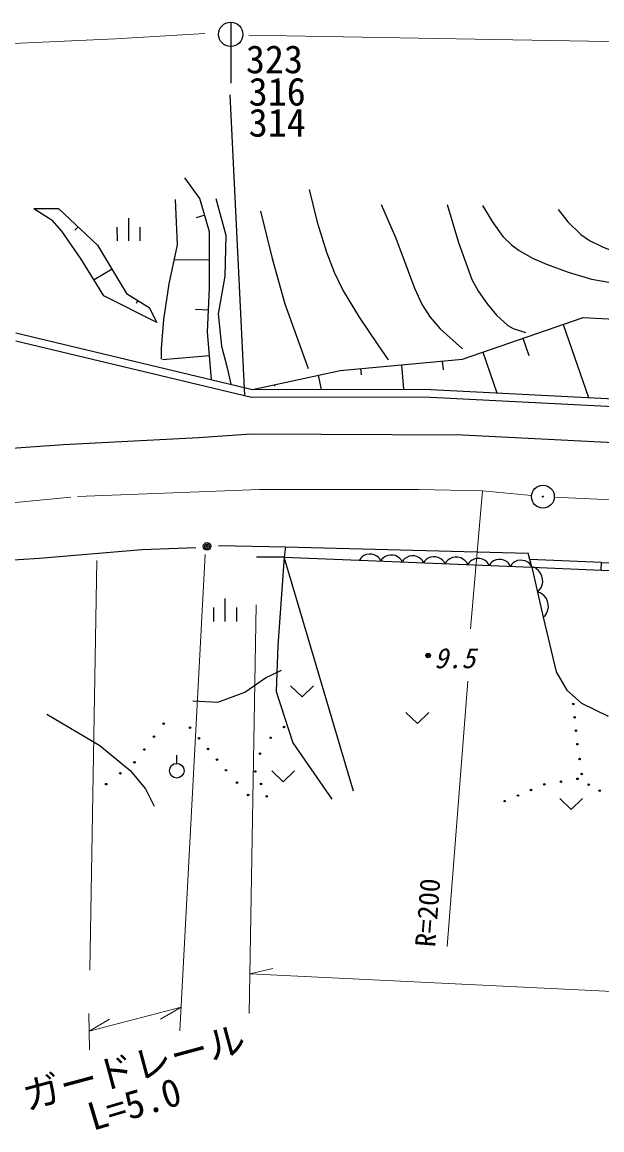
# Model space of a CAD drawing. Units: millimetres, scale not verified. Extents: x 40000 to 680000, y 20000 to 380000.
# Drawn here: x 228184 to 266184, y 267621 to 340193 of the extents above; entities that cross this region are included whole.
import ezdxf
from ezdxf.enums import TextEntityAlignment as Align

# ---------------------------------------------------------------- set-up
doc = ezdxf.new("R2010")
doc.units = ezdxf.units.MM
doc.header["$LTSCALE"] = 1000
doc.linetypes.add('CHAIN', pattern=[18.5, 12, -1.5, 3.5, -1.5])
for name, color, linetype, lineweight in [('M-BGD', 7, 'Continuous', 25), ('M-BMK', 2, 'CHAIN', 13), ('M-BMK-SRVR', 3, 'Continuous', 25), ('M-STR-HTXT', 7, 'Continuous', 13), ('M-STR-STRC', 7, 'Continuous', 25)]:
    doc.layers.add(name, color=color, linetype=linetype, lineweight=lineweight)
doc.styles.add('ＭＳ ゴシック', font='')
doc.styles.get('ＭＳ ゴシック').set_extended_font_data('MS Gothic')

msp = doc.modelspace()

# ---------------------------------------------------------------- linework, layer by layer
at = {"layer": 'M-BGD'}
for p, q in [((239830, 328641), (238838, 329983)), ((238204, 328568), (238350, 325600)), ((240469, 326451), (239830, 328641)), ((240890, 328643), (241530, 326241)), ((228947, 327988), (230572, 327991)), ((228947, 327988), (230149, 327213)), ((230572, 327991), (233120, 325592)), ((235150, 327360), (235153, 325860)), ((240149, 327546), (239589, 327383)), ((230786, 326507), (230149, 327213)), ((231846, 326791), (231629, 326561)), ((234401, 326759), (234403, 325859)), ((235901, 326762), (235903, 325862)), ((232061, 324671), (230786, 326507)), ((240471, 325038), (240469, 326451)), ((241530, 326241), (241463, 323555)), ((233120, 325592), (235033, 322414)), ((238350, 325600), (237789, 323055)), ((233549, 322271), (232061, 324671)), ((240472, 324614), (238132, 324610)), ((240475, 322776), (240471, 325038)), ((234077, 324003), (232911, 323301)), ((237789, 323055), (237439, 320722)), ((241463, 323555), (241043, 321081)), ((237015, 320509), (233549, 322271)), ((235033, 322414), (236519, 321498)), ((240338, 319878), (240475, 322776)), ((235776, 321956), (235661, 321770)), ((236519, 321498), (237015, 320509)), ((240406, 321327), (239549, 321368)), ((241043, 321081), (241258, 318961)), ((257055, 318116), (264967, 320842)), ((264967, 320842), (277727, 320117)), ((237439, 320722), (237300, 318813)), ((263648, 320388), (265299, 315599)), ((227764, 319320), (243218, 315632)), ((227777, 319831), (243277, 316132)), ((240592, 316773), (240338, 319878)), ((261011, 319479), (261397, 318360)), ((237300, 318813), (237302, 318107)), ((241258, 318961), (241614, 317548)), ((240465, 318326), (237384, 318073)), ((249028, 317369), (257055, 318116)), ((255717, 317992), (255771, 317415)), ((258374, 318571), (259295, 315899)), ((241614, 317548), (241860, 316470)), ((243277, 316132), (249028, 317369)), ((250366, 317494), (250404, 317086)), ((253042, 317743), (253191, 316137)), ((244715, 316441), (244735, 316349)), ((247590, 317060), (247789, 316134)), ((243277, 316132), (254530, 316137)), ((254530, 316137), (269738, 315365)), ((243218, 315632), (254517, 315637)), ((254517, 315637), (269714, 314866)), ((229319, 305083), (236027, 305638)), ((236027, 305638), (239571, 305779)), ((241046, 305909), (245457, 305826)), ((245457, 305826), (245367, 305144)), ((245457, 305826), (261361, 305396)), ((223031, 304674), (229319, 305083)), ((245367, 305144), (243550, 305141)), ((245367, 305144), (244952, 299344)), ((249909, 289809), (245367, 305144)), ((245367, 305144), (250277, 304945)), ((250277, 304945), (261590, 304487)), ((250389, 305081), (250299, 304944)), ((250476, 305161), (250389, 305081)), ((250591, 305241), (250476, 305161)), ((250763, 305318), (250591, 305241)), ((250932, 305339), (250763, 305318)), ((251100, 305332), (250932, 305339)), ((251266, 305298), (251100, 305332)), ((251431, 305207), (251266, 305298)), ((251539, 305118), (251431, 305207)), ((251620, 305031), (251539, 305118)), ((251698, 304888), (251620, 305031)), ((251788, 305024), (251698, 304888)), ((251875, 305105), (251788, 305024)), ((251990, 305184), (251875, 305105)), ((252162, 305261), (251990, 305184)), ((252331, 305283), (252162, 305261)), ((252498, 305276), (252331, 305283)), ((252665, 305241), (252498, 305276)), ((252830, 305150), (252665, 305241)), ((252938, 305062), (252830, 305150)), ((253019, 304974), (252938, 305062)), ((253097, 304831), (253019, 304974)), ((253187, 304968), (253097, 304831)), ((253274, 305048), (253187, 304968)), ((253389, 305128), (253274, 305048)), ((253560, 305205), (253389, 305128)), ((253729, 305226), (253560, 305205)), ((253897, 305219), (253729, 305226)), ((254064, 305184), (253897, 305219)), ((254228, 305094), (254064, 305184)), ((254337, 305005), (254228, 305094)), ((254418, 304918), (254337, 305005)), ((254496, 304775), (254418, 304918)), ((254585, 304911), (254496, 304775)), ((254673, 304992), (254585, 304911)), ((254788, 305071), (254673, 304992)), ((254959, 305148), (254788, 305071)), ((255128, 305169), (254959, 305148)), ((255296, 305163), (255128, 305169)), ((255463, 305128), (255296, 305163)), ((255627, 305037), (255463, 305128)), ((255736, 304949), (255627, 305037)), ((255816, 304861), (255736, 304949)), ((255895, 304718), (255816, 304861)), ((255991, 304864), (255895, 304718)), ((256084, 304950), (255991, 304864)), ((256208, 305036), (256084, 304950)), ((256391, 305118), (256208, 305036)), ((256572, 305141), (256391, 305118)), ((256752, 305134), (256572, 305141)), ((256931, 305096), (256752, 305134)), ((257107, 304999), (256931, 305096)), ((257223, 304904), (257107, 304999)), ((257310, 304811), (257223, 304904)), ((257393, 304657), (257310, 304811)), ((257570, 304874), (257483, 304794)), ((257686, 304954), (257570, 304874)), ((257857, 305031), (257686, 304954)), ((258026, 305052), (257857, 305031)), ((258194, 305045), (258026, 305052)), ((258361, 305010), (258194, 305045)), ((258525, 304920), (258361, 305010)), ((258633, 304831), (258525, 304920)), ((258714, 304744), (258633, 304831)), ((258969, 304818), (258882, 304737)), ((259085, 304897), (258969, 304818)), ((259256, 304974), (259085, 304897)), ((259425, 304995), (259256, 304974)), ((259593, 304989), (259425, 304995)), ((259759, 304954), (259593, 304989)), ((259924, 304863), (259759, 304954)), ((260032, 304775), (259924, 304863)), ((260483, 304840), (260368, 304761)), ((260655, 304918), (260483, 304840)), ((260824, 304939), (260655, 304918)), ((260991, 304932), (260824, 304939)), ((261158, 304897), (260991, 304932)), ((261323, 304806), (261158, 304897)), ((261431, 304718), (261323, 304806)), ((261590, 304487), (261361, 305396)), ((266150, 304799), (261465, 304985)), ((257483, 304794), (257393, 304657)), ((258792, 304601), (258714, 304744)), ((258882, 304737), (258792, 304601)), ((260113, 304687), (260032, 304775)), ((260191, 304544), (260113, 304687)), ((260281, 304681), (260191, 304544)), ((260368, 304761), (260281, 304681)), ((261512, 304631), (261431, 304718)), ((261590, 304487), (261512, 304631)), ((261772, 304454), (261584, 304516)), ((261590, 304487), (262337, 301200)), ((261590, 304487), (266129, 304299)), ((261894, 304377), (261772, 304454)), ((262024, 304267), (261894, 304377)), ((262168, 304091), (262024, 304267)), ((262247, 303899), (262168, 304091)), ((266129, 304299), (266150, 304799)), ((266129, 304299), (286152, 303478)), ((266150, 304799), (286173, 303977)), ((262292, 303700), (262247, 303899)), ((262250, 303272), (262304, 303494)), ((262304, 303494), (262292, 303700)), ((261960, 302858), (262103, 302995)), ((262149, 302796), (261960, 302858)), ((262103, 302995), (262180, 303117)), ((262271, 302719), (262149, 302796)), ((262180, 303117), (262250, 303272)), ((262400, 302609), (262271, 302719)), ((241473, 302435), (241475, 300935)), ((262545, 302433), (262400, 302609)), ((262623, 302242), (262545, 302433)), ((262668, 302043), (262623, 302242)), ((262680, 301836), (262668, 302043)), ((240724, 301834), (240725, 300934)), ((242224, 301836), (242225, 300936)), ((262337, 301200), (262480, 301337)), ((262337, 301200), (263194, 297623)), ((262480, 301337), (262557, 301459)), ((262557, 301459), (262626, 301615)), ((262626, 301615), (262680, 301836)), ((244952, 299344), (244843, 296333)), ((244142, 297242), (245186, 297743)), ((263194, 297623), (263878, 296432)), ((242780, 296286), (244142, 297242)), ((241009, 295647), (242780, 296286)), ((244843, 296333), (245928, 292984)), ((245781, 296718), (246532, 295999)), ((246532, 295999), (247281, 296720)), ((263878, 296432), (264845, 295581)), ((239373, 295735), (241009, 295647)), ((264845, 295581), (266607, 294732)), ((229795, 294845), (233277, 292792)), ((253338, 294969), (254089, 294250)), ((254089, 294250), (254838, 294971)), ((233277, 292792), (235267, 291162)), ((245928, 292984), (248489, 289296)), ((238320, 291632), (238320, 292172)), ((235267, 291162), (236263, 289956)), ((244540, 291150), (245291, 290431)), ((245291, 290431), (246040, 291152)), ((236263, 289956), (236833, 288821)), ((263418, 289336), (264169, 288617)), ((264169, 288617), (264918, 289338))]:
    msp.add_line(p, q, dxfattribs=at)
for points in [[(246989, 329228), (247533, 327097), (248139, 325116), (248645, 323808), (249234, 322587), (250267, 320875), (251494, 319053), (252166, 318069)], [(251726, 328246), (252673, 326043), (253484, 323885), (253903, 322756), (254414, 321674), (254936, 320870), (255583, 320102), (257041, 318784)], [(256037, 328253), (256789, 325767), (257654, 323332), (258087, 322544), (258669, 321731), (259272, 321003), (260019, 320329), (260361, 320131), (261118, 319875), (261210, 319850)], [(258370, 328186), (258998, 327127), (259703, 326154), (260254, 325597), (260755, 325222), (261629, 324737), (262565, 324337), (263969, 323816), (265502, 323363), (266632, 323152), (268025, 323010), (270123, 322730)], [(243811, 327810), (244575, 324702), (245406, 321742), (246937, 317496)], [(263318, 327910), (263950, 327118), (264796, 326278), (265370, 325889), (266271, 325448), (267753, 324878), (269280, 324414), (270381, 324214), (271778, 324078), (272370, 324037)]]:
    msp.add_lwpolyline(points, dxfattribs=at)
for centre, radius in [((240304, 305846), 250), ((240304, 305846), 150), ((240304, 305846), 50), ((254798, 298698), 150), ((254798, 298698), 90), ((254798, 298698), 30), ((264307, 295526), 50), ((264400, 294648), 50), ((237466, 294229), 50), ((239182, 293970), 50), ((245347, 294009), 50), ((236827, 293385), 50), ((239772, 293273), 50), ((244476, 293309), 50), ((264492, 293770), 50), ((236189, 292541), 50), ((240362, 292576), 50), ((264584, 292891), 50), ((235550, 291696), 50), ((240952, 291879), 50), ((243779, 292261), 50), ((264722, 291915), 50), ((234621, 290982), 50), ((238321, 291152), 480), ((241542, 291182), 50), ((243461, 291098), 50), ((233691, 290268), 50), ((242270, 290369), 50), ((243840, 290284), 50), ((262407, 290252), 50), ((263497, 290436), 50), ((264588, 290619), 50), ((264860, 290938), 50), ((242998, 289556), 50), ((260681, 289523), 50), ((261544, 289888), 50), ((265315, 290234), 50), ((266043, 289849), 50), ((244220, 289470), 50), ((259819, 289158), 50)]:
    msp.add_circle(centre, radius, dxfattribs=at)
at = {"layer": 'M-BMK'}
for p, q in [((231815, 309109), (243741, 309569)), ((243741, 309569), (254166, 309585)), ((254166, 309585), (258353, 309484)), ((258353, 309484), (261571, 309180)), ((219430, 307921), (231815, 309109)), ((263067, 309073), (333001, 305703))]:
    msp.add_line(p, q, dxfattribs=at)
at = {"layer": 'M-BMK-SRVR'}
for radius in [750, 30]:
    msp.add_circle((262318, 309109), radius, dxfattribs=at)
at = {"layer": 'M-STR-HTXT'}
for p, q in [((221171, 338503), (234311, 339106)), ((234311, 339106), (240163, 339446)), ((329753, 337823), (243034, 339340)), ((258353, 309484), (257575, 300436)), ((233077, 304916), (232621, 278078)), ((240187, 305318), (238518, 274106)), ((243518, 302021), (243062, 275254)), ((257398, 297026), (256050, 279638)), ((243107, 277850), (244626, 278196)), ((243107, 277850), (329217, 273612)), ((232555, 275238), (232594, 272872)), ((232574, 274087), (238601, 275664)), ((238601, 275664), (237256, 274878)), ((232574, 274087), (233918, 274873))]:
    msp.add_line(p, q, dxfattribs=at)
for radius in [250, 150, 50]:
    msp.add_circle((240304, 305846), radius, dxfattribs=at)
at = {"layer": 'M-STR-STRC'}
for p, q in [((241854, 340193), (241860, 336193)), ((241798, 335429), (242755, 315743)), ((230901, 312530), (239735, 312985)), ((239735, 312985), (243188, 313225)), ((243188, 313225), (257058, 313158)), ((257058, 313158), (272431, 312386)), ((221516, 311853), (230901, 312530))]:
    msp.add_line(p, q, dxfattribs=at)
msp.add_circle((241855, 339393), 800, dxfattribs=at)

# ---------------------------------------------------------------- texts
at = {"layer": 'M-BGD', "style": 'ＭＳ ゴシック', "oblique": 15}
msp.add_text('9.5', height=1320, rotation=0.088, dxfattribs=at).set_placement((255188, 297466), align=Align.BOTTOM_LEFT)
at = {"layer": 'M-STR-HTXT', "style": 'ＭＳ ゴシック'}
for s, height, rotation, p in [('R=200', 1320, 85.588, (255646, 279534)), ('ガードレール', 1833, 15.088, (228644, 268369)), ('L=5.0', 1833, 16.588, (232972, 267024))]:
    msp.add_text(s, height=height, rotation=rotation, dxfattribs=at).set_placement(p, align=Align.BOTTOM_LEFT)
at = {"layer": 'M-STR-STRC', "style": 'ＭＳ ゴシック'}
for s, p in [('323', (242854, 336292)), ('316', (243034, 334172)), ('314', (243037, 332140))]:
    msp.add_text(s, height=1833, rotation=0.088, dxfattribs=at).set_placement(p, align=Align.BOTTOM_LEFT)

doc.saveas('drawing.dxf')
